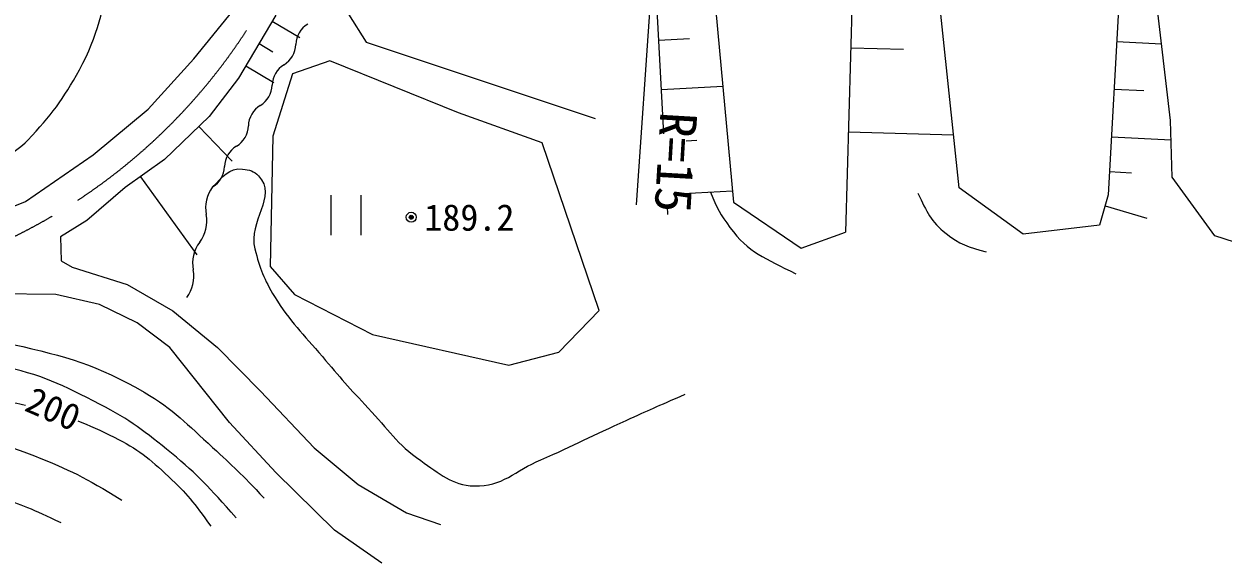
# Model space of a CAD drawing. Units: millimetres, scale not verified. Extents: x 40000 to 680000, y 20000 to 380000.
# Drawn here: x 338176 to 397884, y 242378 to 269206 of the extents above; entities that cross this region are included whole.
import ezdxf
from ezdxf.enums import TextEntityAlignment as Align

# ---------------------------------------------------------------- set-up
doc = ezdxf.new("R2010")
doc.units = ezdxf.units.MM
doc.header["$LTSCALE"] = 1000
doc.header["$PDMODE"] = 32
doc.header["$PDSIZE"] = 500
doc.linetypes.add('CHAIN', pattern=[18.5, 12, -1.5, 3.5, -1.5])
for name, color, linetype, lineweight in [('M-BGD', 7, 'Continuous', 25), ('M-BMK', 2, 'CHAIN', 13), ('M-STR-HTXT', 7, 'Continuous', 13)]:
    doc.layers.add(name, color=color, linetype=linetype, lineweight=lineweight)
doc.styles.add('ＭＳ ゴシック', font='')
doc.styles.get('ＭＳ ゴシック').set_extended_font_data('MS Gothic')

msp = doc.modelspace()

# ---------------------------------------------------------------- linework, layer by layer
at = {"layer": 'M-BGD'}
for p, q in [((370007, 263734), (368966, 283506)), ((393230, 280730), (392127, 260697)), ((379570, 276951), (379049, 258841)), ((346621, 267470), (348576, 269879)), ((350712, 269652), (348849, 266515)), ((350530, 269345), (351903, 268530)), ((349870, 268233), (350564, 267820)), ((369761, 268400), (371291, 268481)), ((392548, 268340), (394778, 268217)), ((379313, 268026), (381930, 267951)), ((344349, 264970), (346621, 267470)), ((349209, 267121), (350599, 266296)), ((348849, 266515), (347394, 264606)), ((369890, 265952), (372950, 266113)), ((392417, 265969), (393899, 265888)), ((341621, 262697), (344349, 264970)), ((347394, 264606), (345167, 262470)), ((346868, 264102), (348527, 262373)), ((371122, 263397), (371661, 263426)), ((379193, 263839), (384426, 263689)), ((392287, 263598), (395250, 263435)), ((338257, 260379), (341621, 262697)), ((345167, 262470), (343212, 261061)), ((343970, 261607), (346772, 257719)), ((392191, 261865), (393275, 261806)), ((343212, 261061), (341303, 259424)), ((333621, 258469), (338257, 260379)), ((353451, 260692), (353451, 258692)), ((354951, 258692), (354951, 260692)), ((370968, 260769), (373431, 260899)), ((392127, 260697), (391685, 259195)), ((370218, 259728), (370197, 260117)), ((391967, 260154), (394049, 259542)), ((341303, 259424), (339985, 258606)), ((339985, 258606), (340030, 257424)), ((340030, 257424), (340576, 257106)), ((340576, 257106), (343303, 256242)), ((343303, 256242), (345576, 254924)), ((339757, 255742), (336257, 255788)), ((341939, 255242), (339757, 255742)), ((343803, 254333), (341939, 255242)), ((345576, 254924), (347803, 253106)), ((345439, 253106), (343803, 254333)), ((348394, 249378), (345439, 253106)), ((347803, 253106), (349940, 250924)), ((349940, 250924), (352622, 248105)), ((350712, 246878), (348394, 249378)), ((352622, 248105), (354804, 246287)), ((353622, 244014), (350712, 246878)), ((354804, 246287), (357213, 244878)), ((357213, 244878), (358895, 244287)), ((355985, 242378), (353622, 244014))]:
    msp.add_line(p, q, dxfattribs=at)
for points in [[(391685, 259195), (387886, 258753), (384704, 261051), (382301, 283846)], [(405117, 258223), (402377, 257074), (397429, 258665), (395308, 261581), (395220, 264408), (394513, 270506), (395390, 280114)], [(359881, 278639), (357749, 276276), (354319, 269694), (355200, 268303), (366602, 264502)], [(372422, 271831), (373482, 260344), (376840, 258046), (379049, 258841)]]:
    msp.add_lwpolyline(points, dxfattribs=at)
msp.add_lwpolyline([(363960, 263297), (359789, 264781), (353392, 267376), (351538, 266727), (350565, 263622), (350426, 257133), (351631, 255742), (355524, 253749), (362292, 252220), (364795, 252868), (366788, 254954)], close=True, dxfattribs=at)
for radius in [100, 80, 60, 40, 20, 20]:
    msp.add_circle((357444, 259588), radius, dxfattribs=at)
for centre, radius, start, end in [((352929, 268158), 1223, 121.05785, 178.39847), ((350483, 268227), 1223, 301.05785, 358.39847), ((351745, 266131), 1223, 121.05785, 178.39847), ((349299, 266199), 1223, 301.05785, 358.39847), ((350562, 264103), 1223, 121.05785, 178.39847), ((348116, 264171), 1223, 301.05785, 358.39847), ((349378, 262075), 1223, 121.05785, 178.39847), ((346932, 262143), 1223, 301.05785, 358.39847), ((348950, 260044), 1740, 142.84269, 190.77227), ((345531, 259394), 1740, 322.84269, 10.77227), ((348305, 257292), 1740, 142.84269, 190.77227), ((344886, 256642), 1740, 322.84269, 10.77227)]:
    msp.add_arc(centre, radius, start, end, dxfattribs=at)
for points, knots in [([(337529, 260079), (337070, 260225), (336645, 260308), (336460, 260769), (336337, 261074), (336288, 261305), (336413, 261609), (336810, 262574), (337656, 262668), (338373, 263428), (339535, 264662), (340122, 265442), (340938, 266927), (341910, 268695), (342019, 269886), (342571, 271826), (343172, 273934), (343269, 275178), (343878, 277284), (344352, 278923), (344293, 280011), (345231, 281437), (345651, 282076), (346107, 282268), (346770, 282650), (348069, 283397), (349030, 283277), (350409, 283863), (351941, 284513), (352757, 284993), (354142, 285915), (355328, 286706), (355999, 287174), (356988, 288201), (357801, 289047), (357987, 289745), (358760, 290628), (359585, 291568), (360021, 292176), (361093, 292820), (362230, 293503), (362963, 293781), (364266, 294033), (365931, 294356), (366909, 294287), (368604, 294220), (370637, 294139), (371787, 294054), (373783, 293660), (375898, 293243), (377047, 292811), (379055, 292027), (380181, 291588), (380576, 291431), (381901, 290814)], [0, 0, 0, 0, 1, 1, 1, 2, 2, 2, 3, 3, 3, 4, 4, 4, 5, 5, 5, 6, 6, 6, 7, 7, 7, 8, 8, 8, 9, 9, 9, 10, 10, 10, 11, 11, 11, 12, 12, 12, 13, 13, 13, 14, 14, 14, 15, 15, 15, 16, 16, 16, 17, 17, 17, 18, 18, 18, 18]), ([(347563, 261095), (348024, 261568), (348385, 262075), (349056, 261982), (349388, 261936), (349624, 261903), (349849, 261655), (350806, 260601), (349305, 259394), (349663, 258016), (349915, 257043), (350116, 256493), (350643, 255637), (351424, 254366), (352057, 253788), (353022, 252651), (353891, 251628), (354384, 251058), (355308, 250085), (356302, 249039), (356729, 248286), (357921, 247472), (358870, 246824), (359431, 246257), (360580, 246213), (361970, 246159), (362614, 246971), (363892, 247519), (365571, 248239), (366473, 248728), (368138, 249479), (369283, 249995), (369648, 250157), (371077, 250785)], [0, 0, 0, 0, 1, 1, 1, 2, 2, 2, 3, 3, 3, 4, 4, 4, 5, 5, 5, 6, 6, 6, 7, 7, 7, 8, 8, 8, 9, 9, 9, 10, 10, 10, 11, 11, 11, 11]), ([(372333, 260841), (372638, 260037), (372840, 259716), (373302, 259081), (374222, 257813), (375052, 257553), (376581, 256773)], [0, 0, 0, 0, 1, 1, 1, 2, 2, 2, 2]), ([(382655, 260781), (383096, 259856), (383305, 259370), (384052, 258777), (384726, 258243), (385165, 258105), (386057, 257866)], [0, 0, 0, 0, 1, 1, 1, 2, 2, 2, 2]), ([(278448, 257978), (278905, 257665), (279074, 257582), (279495, 257363), (280548, 256814), (281370, 257042), (282387, 256430), (283621, 255688), (284234, 255134), (285280, 254144), (286620, 252876), (287160, 251961), (288453, 250645), (289799, 249274), (290343, 248177), (292045, 247286), (293537, 246504), (294528, 246348), (296197, 246119), (298673, 245781), (300095, 246234), (302589, 246399), (307555, 246729), (310304, 247402), (315279, 247566), (319524, 247705), (321908, 247511), (326149, 247286), (328266, 247174), (329471, 247222), (331561, 246866), (333640, 246511), (334839, 246388), (336833, 245700), (338100, 245262), (338574, 245077), (340005, 244393)], [0, 0, 0, 0, 1, 1, 1, 2, 2, 2, 3, 3, 3, 4, 4, 4, 5, 5, 5, 6, 6, 6, 7, 7, 7, 8, 8, 8, 9, 9, 9, 10, 10, 10, 11, 11, 11, 12, 12, 12, 12]), ([(299429, 255762), (300131, 254824), (300400, 254505), (301142, 253817), (302095, 252935), (302695, 252448), (303895, 251951), (306128, 251026), (307645, 251545), (310053, 251345), (313510, 251057), (315464, 251153), (318918, 250831), (323583, 250397), (326193, 250063), (330815, 249292), (333913, 248775), (335783, 248874), (338699, 247706), (340462, 246999), (341177, 246662), (343038, 245513)], [0, 0, 0, 0, 1, 1, 1, 2, 2, 2, 3, 3, 3, 4, 4, 4, 5, 5, 5, 6, 6, 6, 7, 7, 7, 7]), ([(309449, 255046), (309858, 254557), (310097, 254399), (310567, 254051), (312079, 252929), (313391, 253232), (315232, 252838), (318015, 252241), (319636, 252275), (322463, 251951), (326524, 251487), (328799, 251223), (332867, 250831), (334506, 250674), (335441, 250722), (337066, 250458), (337490, 250390), (337878, 250318), (338243, 250242)], [0, 0, 0, 0, 1, 1, 1, 2, 2, 2, 3, 3, 3, 4, 4, 4, 5, 5, 5, 6, 6, 6, 6]), ([(348730, 244626), (347336, 246195), (346884, 246716), (345511, 247846), (344214, 248911), (343456, 249502), (341965, 250272), (340110, 251230), (339022, 251780), (336973, 252184), (335124, 252549), (334046, 252459), (332168, 252604), (328725, 252870), (326784, 252855), (323350, 253211), (320607, 253495), (318993, 253353), (316352, 254144), (315504, 254398), (315169, 254479), (314207, 254877)], [0, 0, 0, 0, 1, 1, 1, 2, 2, 2, 3, 3, 3, 4, 4, 4, 5, 5, 5, 6, 6, 6, 7, 7, 7, 7]), ([(321847, 254606), (323705, 254375), (324210, 254322), (325729, 254191), (327747, 254016), (328888, 254068), (330908, 253911), (333536, 253706), (335051, 253825), (337626, 253257), (340278, 252673), (341806, 252235), (344158, 250878), (345639, 250023), (346295, 249273), (347563, 248126), (348605, 247183), (348953, 246835), (350129, 245606)], [0, 0, 0, 0, 1, 1, 1, 2, 2, 2, 3, 3, 3, 4, 4, 4, 5, 5, 5, 6, 6, 6, 6]), ([(340847, 249460), (341410, 249236), (341995, 248967), (342665, 248639), (343836, 248063), (344416, 247569), (345371, 246679), (346298, 245816), (346606, 245398), (347470, 244207)], [0, 0, 0, 0, 1, 1, 1, 2, 2, 2, 3, 3, 3, 3])]:
    msp.add_open_spline(points, degree=3, knots=knots, dxfattribs=at)
msp.add_point((357444, 259588), dxfattribs=at)
at = {"layer": 'M-BMK'}
msp.add_arc((324922, 284658), 28992, 266.77292, 330.55276, dxfattribs=at)
at = {"layer": 'M-STR-HTXT'}
msp.add_line((370733, 290135), (368631, 260209), dxfattribs=at)

# ---------------------------------------------------------------- texts
at = {"layer": 'M-BGD', "style": 'ＭＳ ゴシック'}
msp.add_text('189.2', height=1320, dxfattribs=at).set_placement((360335, 258522), align=Align.BOTTOM_CENTER)
msp.add_text('200', height=1320, rotation=336.571, dxfattribs=at).set_placement((339214, 249086), align=Align.BOTTOM_CENTER)
at = {"layer": 'M-STR-HTXT', "style": 'ＭＳ ゴシック'}
msp.add_text('R=15', height=1833, rotation=266.644, dxfattribs=at).set_placement((369150, 262406), align=Align.BOTTOM_CENTER)

doc.saveas('drawing.dxf')
